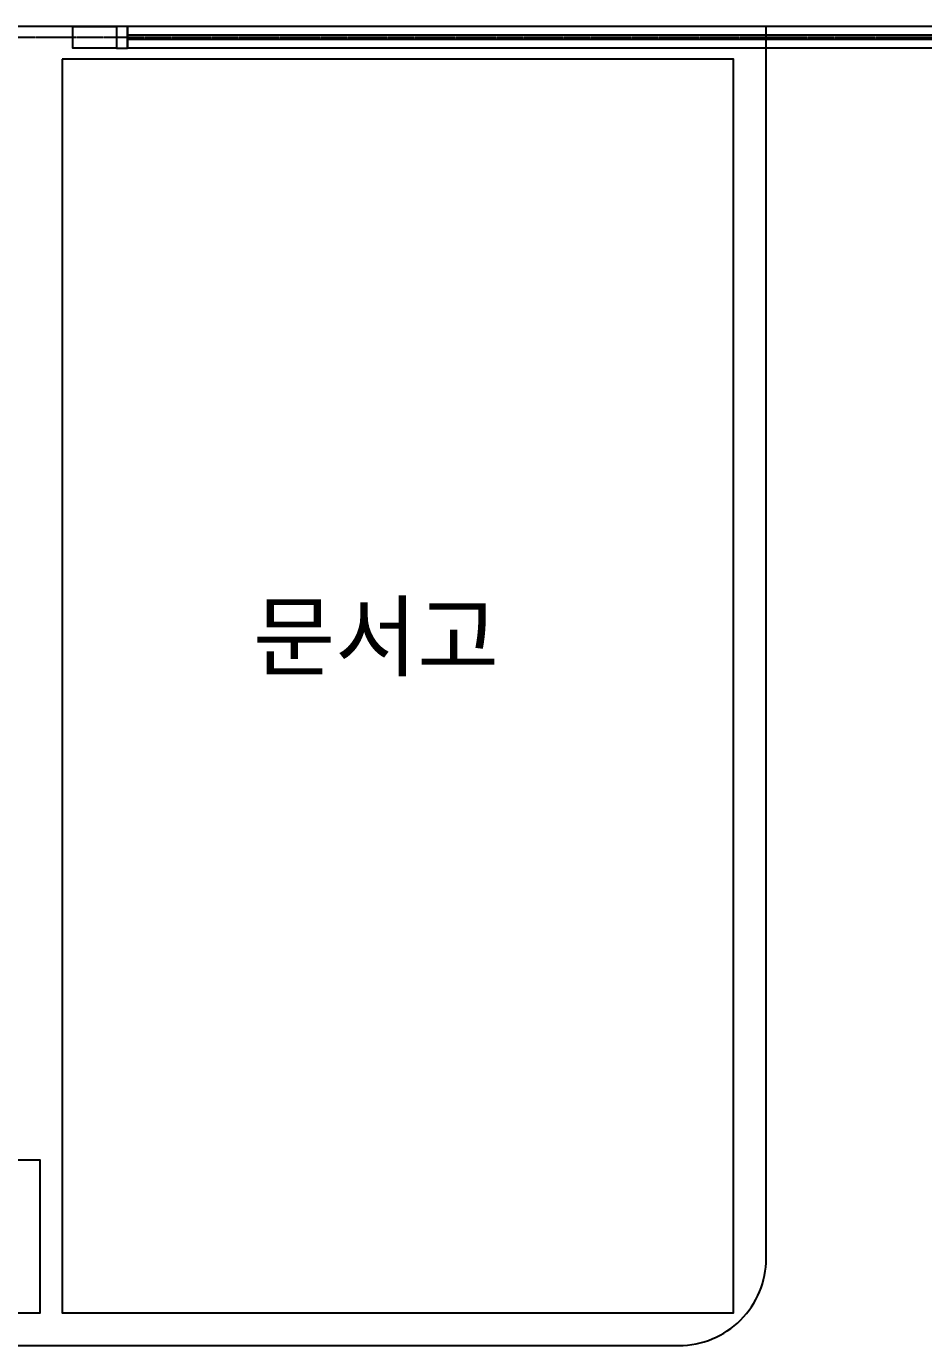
# Model space of a CAD drawing. Header units: millimetres. Extents: x 0 to 199210, y 0 to 94205.
# Drawn here: x 154600 to 158716, y 13009 to 19059 of the extents above; entities that cross this region are included whole.
import ezdxf
from ezdxf.enums import TextEntityAlignment as Align

# ---------------------------------------------------------------- set-up
doc = ezdxf.new("R2010")
doc.units = ezdxf.units.MM
doc.linetypes.add('CEN', pattern=[62, 60, -1, 0, -1])
for name, color, linetype in [('2. WAL', 2, 'Continuous'), ('CEN', 1, 'CEN'), ('COL', 2, 'Continuous'), ('D_TEXT', 7, 'Continuous'), ('WID', 4, 'Continuous')]:
    doc.layers.add(name, color=color, linetype=linetype)
doc.styles.add('돋움', font='Dotum.ttf')

msp = doc.modelspace()

# ---------------------------------------------------------------- linework, layer by layer
at = {"layer": '2. WAL'}
msp.add_lwpolyline([(157993.2, 13408.9), (157993.2, 19058.9), (154213.2, 19058.9, 0.414214), (153813.2, 18658.9), (153813.2, 18058.9), (154413.2, 18058.9), (154413.2, 14008.9), (153813.2, 14008.9), (153813.2, 13408.9, 0.414214), (154213.2, 13008.9), (157593.2, 13008.9, 0.414214)], format="xyb", close=True, dxfattribs=at)
msp.add_lwpolyline([(154763.2, 18908.9), (154763.2, 13158.9), (157843.2, 13158.9), (157843.2, 18908.9)], close=True, dxfattribs=at)
at = {"layer": 'CEN'}
msp.add_line((140920, 19008.9), (189789.1, 19008.9), dxfattribs=at)
at = {"layer": 'COL'}
msp.add_lwpolyline([(153963.2, 13858.9), (153963.2, 13158.9), (154663.2, 13158.9), (154663.2, 13858.9), (153963.2, 13858.9)], dxfattribs=at)
at = {"layer": 'WID', "color": 4}
for p, q in [((172913.2, 19058.9), (155063.2, 19058.9)), ((172863.2, 19018.9), (155063.2, 19018.9)), ((172863.2, 18998.9), (155063.2, 18998.9)), ((172913.2, 18958.9), (155063.2, 18958.9))]:
    msp.add_line(p, q, dxfattribs=at)
at = {"layer": 'WID'}
msp.add_line((155063.2, 19058.9), (155063.2, 18958.9), dxfattribs=at)
at = {"layer": 'WID', "color": 4}
msp.add_lwpolyline([(155013.2, 18958.9), (154813.2, 18958.9), (154813.2, 19058.9), (155013.2, 19058.9)], close=True, dxfattribs=at)
msp.add_lwpolyline([(155013.2, 18993.9), (155013.2, 18958.9), (155063.2, 18958.9), (155063.2, 19058.9), (155013.2, 19058.9), (155013.2, 19023.9)], dxfattribs=at)

# ---------------------------------------------------------------- texts
at = {"layer": 'D_TEXT', "color": 3, "style": '돋움'}
msp.add_text('문서고', height=300, dxfattribs=at).set_placement((156203.9, 16264.2), align=Align.MIDDLE)

doc.saveas('drawing.dxf')
